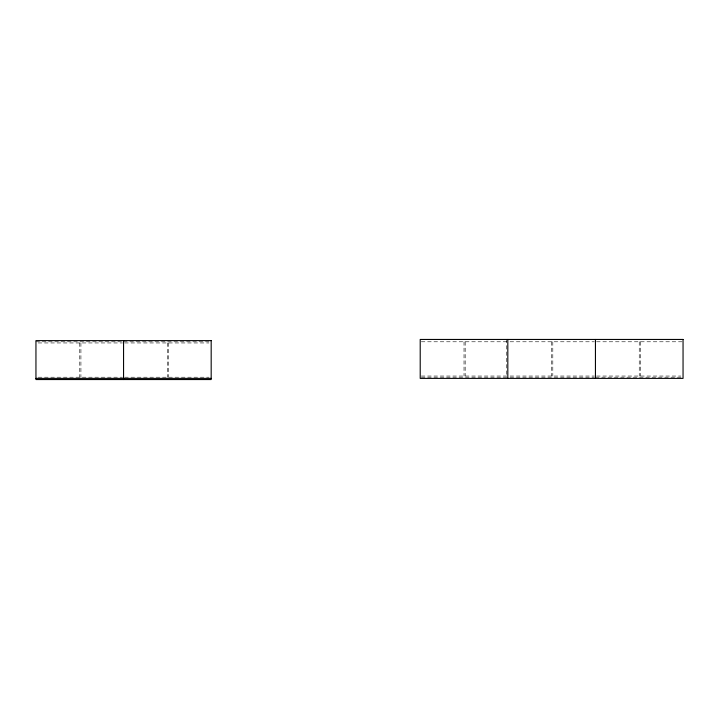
<?xml version="1.0" encoding="UTF-8"?>
<svg xmlns="http://www.w3.org/2000/svg" width="719" height="719" viewBox="0 0 719 719"><rect width="100%" height="100%" fill="white"/><g stroke="black" fill="none" stroke-linecap="round" stroke-linejoin="round"><path stroke-width="0.54" stroke-dasharray="3.6 2.7" d="M35.95 341.786L122.437 341.786M123.56 341.786L208.932 341.786M421.334 341.786L506.697 341.786M510.068 341.786L594.316 341.786M596.563 341.786L683.05 341.786M38.197 342.954L122.437 342.954M124.684 342.954L208.932 342.954M421.334 376.046L506.697 376.046M510.068 376.046L594.316 376.046M596.563 376.046L680.803 376.046M38.197 377.214L122.437 377.214M124.684 377.214L208.932 377.214M421.334 377.214L506.697 377.214L506.652 339.449M510.068 377.214L594.316 377.214M595.44 377.214L683.05 377.214M640.413 341.786L640.413 376.046M639.245 341.786L639.245 376.046M552.803 341.786L552.803 376.046M551.635 341.786L551.635 376.046M465.184 341.786L465.184 376.046M464.016 341.786L464.016 376.046M168.534 342.954L168.534 377.214M167.365 342.954L167.365 377.214M80.923 342.954L80.923 377.214M79.755 342.954L79.755 377.214"/><path stroke-width="1.08" d="M35.95 378.383L211.179 378.383M595.44 339.449L595.44 378.383M507.821 339.449L507.821 378.383M123.56 340.617L123.56 379.551M683.05 339.449L420.211 339.449L420.211 378.383L683.05 378.383L683.05 339.449M211.179 340.617L35.95 340.617L35.95 379.551L211.179 379.551L211.179 340.617"/></g></svg>
